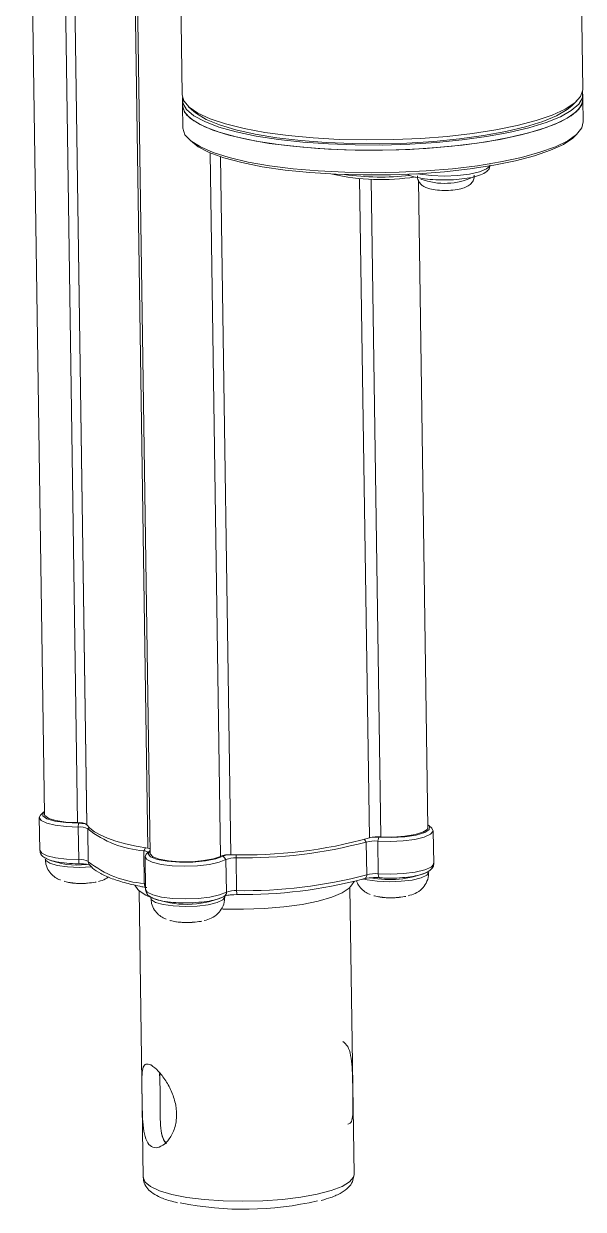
# Model space of a CAD drawing. Header units: millimetres. Extents: x -172 to 1209, y -709 to 1573.
# Drawn here: x 512.9 to 566, y 1121.9 to 1234.5 of the extents above; entities that cross this region are included whole.
import ezdxf

# ---------------------------------------------------------------- set-up
doc = ezdxf.new("R2010")
doc.units = ezdxf.units.MM

msp = doc.modelspace()

# ---------------------------------------------------------------- linework, layer by layer
at = {"color": 7, "linetype": 'Continuous', "lineweight": 15}
for p, q in [((565.96, 1228.25), (564.98, 1294.27)), ((526.99, 1293.71), (527.96, 1227.69)), ((512.92, 1292.69), (514.9, 1159.42)), ((522.95, 1289.16), (524.93, 1155.71)), ((565.97, 1227.28), (565.97, 1227.76)), ((527.97, 1227.2), (527.98, 1226.72)), ((527.98, 1226.72), (528.01, 1224.58)), ((528.57, 1226.58), (529.06, 1226.13)), ((564.91, 1226.66), (565.39, 1227.12)), ((566.01, 1225.14), (565.97, 1227.28)), ((551.27, 1158.16), (550.36, 1219.59)), ((514.4, 1159.12), (514.45, 1156.01)), ((514.81, 1159.64), (514.52, 1159.36)), ((518.12, 1158.59), (518.1, 1158.22)), ((518.14, 1155.12), (518.1, 1158.22)), ((518.92, 1158.44), (518.92, 1158.45)), ((519.05, 1154.93), (519, 1158.04)), ((551.65, 1158.11), (551.36, 1158.38)), ((551.82, 1154.77), (551.78, 1157.87)), ((545.46, 1153.69), (545.41, 1156.8)), ((546.51, 1156.89), (546.6, 1157.25)), ((546.55, 1153.78), (546.51, 1156.89)), ((524.36, 1152.87), (524.32, 1155.97)), ((524.84, 1155.92), (524.55, 1155.64)), ((531.83, 1155.46), (532.11, 1155.14)), ((524.43, 1155.41), (524.48, 1152.3)), ((532.15, 1152.04), (532.11, 1155.14)), ((533.12, 1152.19), (533.07, 1155.3)), ((516.77, 1153.07), (516.81, 1153.05)), ((516.83, 1153.05), (516.81, 1153.05)), ((518.87, 1152.89), (518.88, 1152.89)), ((518.88, 1152.89), (518.98, 1152.9)), ((519.69, 1152.98), (519.79, 1153)), ((519.78, 1153), (519.79, 1153)), ((523.45, 1152.71), (523.76, 1152.3)), ((523.86, 1152.19), (524.26, 1124.96)), ((544.26, 1125.25), (543.85, 1152.48)), ((543.95, 1152.6), (544.26, 1153.04)), ((524.99, 1151.52), (524.5, 1151.74)), ((531.99, 1151.57), (531.99, 1151.66)), ((532.86, 1151.8), (533.14, 1151.81)), ((546.14, 1151.7), (546.19, 1151.68)), ((546.21, 1151.68), (546.19, 1151.68)), ((548.24, 1151.52), (548.25, 1151.52)), ((548.25, 1151.52), (548.36, 1151.53)), ((549.06, 1151.62), (549.16, 1151.63)), ((549.16, 1151.63), (549.16, 1151.63)), ((526.79, 1149.35), (526.84, 1149.33)), ((526.86, 1149.33), (526.84, 1149.33)), ((528.89, 1149.17), (528.9, 1149.18)), ((528.9, 1149.18), (529.01, 1149.18)), ((529.71, 1149.27), (529.82, 1149.29)), ((529.81, 1149.28), (529.82, 1149.29)), ((525.81, 1134.83), (525.81, 1134.76)), ((525.87, 1130.7), (525.88, 1130.66)), ((544.26, 1125.21), (544.26, 1125.25))]:
    msp.add_line(p, q, dxfattribs=at)
at = {"color": 8, "linetype": 'Continuous', "lineweight": 15}
for p, q in [((516.06, 1291.53), (518.04, 1158.64)), ((516.95, 1291.2), (518.92, 1158.45)), ((516.96, 1291.2), (518.92, 1158.44)), ((522.73, 1289.2), (524.71, 1156.2)), ((530.6, 1222.2), (531.59, 1155.44)), ((531.59, 1221.83), (532.57, 1155.59)), ((544.79, 1219.76), (545.72, 1157.19)), ((545.87, 1219.7), (546.79, 1157.29)), ((519.13, 1158.18), (519, 1158.04)), ((545.24, 1157.04), (545.41, 1156.8)), ((524.46, 1156.24), (524.32, 1155.97)), ((533.08, 1155.59), (533.07, 1155.3)), ((524.36, 1152.87), (524.47, 1152.85))]:
    msp.add_line(p, q, dxfattribs=at)
at = {"color": 7, "linetype": 'Continuous', "lineweight": 15, "flags": 128}
for points in [[(527.96, 1227.69), (528.11, 1227.14), (528.61, 1226.54), (529.44, 1225.97), (530.61, 1225.43), (532.08, 1224.94), (533.82, 1224.5), (535.81, 1224.13), (538.01, 1223.84), (540.37, 1223.62), (542.86, 1223.48), (545.43, 1223.42), (548.02, 1223.45), (550.59, 1223.56), (553.1, 1223.76), (555.49, 1224.03), (557.72, 1224.38), (559.75, 1224.79), (561.55, 1225.26), (563.07, 1225.78), (564.29, 1226.35), (565.19, 1226.94), (565.75, 1227.56), (565.96, 1228.18), (565.96, 1228.25)], [(528, 1227.44), (528.01, 1226.91), (528.37, 1226.3), (529.06, 1225.71), (530.09, 1225.16), (531.44, 1224.65), (533.07, 1224.19), (534.97, 1223.79), (537.09, 1223.47), (539.39, 1223.21), (541.83, 1223.04), (544.37, 1222.95), (546.95, 1222.94), (549.54, 1223.02), (552.08, 1223.18), (554.52, 1223.42), (556.83, 1223.74), (558.95, 1224.12)], [(558.95, 1224.12), (560.84, 1224.57), (562.48, 1225.08), (563.83, 1225.63), (564.87, 1226.21), (565.57, 1226.82), (565.92, 1227.43), (565.94, 1228.01)], [(565.97, 1227.28), (565.83, 1226.7), (565.33, 1226.08), (564.49, 1225.48), (563.33, 1224.91), (561.86, 1224.38), (560.12, 1223.9), (558.12, 1223.48), (555.93, 1223.12), (553.56, 1222.83), (551.07, 1222.62), (548.51, 1222.49), (545.92, 1222.45), (543.34, 1222.49), (540.84, 1222.61), (538.45, 1222.82), (536.21, 1223.1), (534.18, 1223.46), (532.39, 1223.88), (530.87, 1224.36), (529.65, 1224.89), (528.75, 1225.46), (528.19, 1226.06), (527.98, 1226.68), (527.98, 1226.72)], [(527.98, 1226.72), (528.02, 1226.43), (528.37, 1225.82), (529.07, 1225.23), (530.1, 1224.67), (531.45, 1224.16), (533.08, 1223.71), (534.98, 1223.31), (537.09, 1222.98), (539.39, 1222.73), (541.84, 1222.55), (544.37, 1222.46), (546.96, 1222.45), (549.55, 1222.53), (552.09, 1222.69), (554.53, 1222.94), (556.83, 1223.25), (558.95, 1223.64)], [(564.91, 1226.66), (564.48, 1226.3), (563.48, 1225.72), (562.16, 1225.17), (560.54, 1224.67), (558.66, 1224.22), (556.55, 1223.83), (554.25, 1223.52), (551.82, 1223.28), (549.28, 1223.13), (546.71, 1223.06), (544.14, 1223.07), (541.62, 1223.17), (539.21, 1223.36), (536.95, 1223.63), (534.88, 1223.97), (533.05, 1224.38), (531.49, 1224.85), (530.23, 1225.37), (529.3, 1225.93), (529.06, 1226.13)], [(558.95, 1223.64), (560.85, 1224.09), (562.49, 1224.59), (563.84, 1225.14), (564.87, 1225.72), (565.57, 1226.33), (565.93, 1226.95), (565.97, 1227.28)], [(528.01, 1224.58), (528.01, 1224.54), (528.22, 1223.92), (528.78, 1223.33), (529.68, 1222.76), (530.9, 1222.23), (532.42, 1221.75), (534.21, 1221.32), (536.25, 1220.97), (538.48, 1220.68), (540.87, 1220.48), (543.37, 1220.35), (545.95, 1220.31), (548.54, 1220.36), (551.1, 1220.48), (553.59, 1220.69), (555.96, 1220.98), (558.16, 1221.34), (560.15, 1221.76), (561.89, 1222.25), (563.36, 1222.78), (564.53, 1223.35), (565.36, 1223.95), (565.86, 1224.56), (566.01, 1225.14)], [(565.29, 1223.88), (565, 1223.6), (564.12, 1223), (562.9, 1222.44), (561.38, 1221.91), (559.57, 1221.43), (557.52, 1221.02), (555.26, 1220.67), (552.85, 1220.4), (550.32, 1220.22), (547.73, 1220.11), (545.12, 1220.1), (542.55, 1220.17), (540.07, 1220.32), (537.72, 1220.56), (535.55, 1220.88), (533.61, 1221.27), (531.92, 1221.72), (530.53, 1222.23), (529.46, 1222.78), (528.74, 1223.37), (528.74, 1223.37)], [(518.1, 1158.22), (516.94, 1158.27), (515.91, 1158.4), (515.1, 1158.6), (514.58, 1158.84), (514.4, 1159.12), (514.52, 1159.36)], [(514.89, 1159.71), (514.76, 1159.58), (514.74, 1159.29), (515.13, 1159.01), (515.88, 1158.79), (516.92, 1158.64), (518.12, 1158.59)], [(518.04, 1158.64), (516.93, 1158.69), (515.98, 1158.83), (515.29, 1159.04), (514.94, 1159.3), (514.9, 1159.42)], [(524.71, 1156.2), (523.6, 1156.4), (522.58, 1156.64), (521.67, 1156.89), (520.87, 1157.17), (520.19, 1157.47), (519.63, 1157.78), (519.21, 1158.1), (518.92, 1158.44)], [(551.65, 1158.11), (551.65, 1158.1), (551.77, 1157.82), (551.52, 1157.53), (550.91, 1157.26), (550.02, 1157.05), (548.92, 1156.91), (547.71, 1156.86), (546.51, 1156.89)], [(546.6, 1157.25), (547.84, 1157.22), (549.07, 1157.3), (550.15, 1157.46), (550.96, 1157.7), (551.4, 1157.99), (551.43, 1158.29), (551.27, 1158.44)], [(551.27, 1158.16), (551.2, 1157.99), (550.79, 1157.73), (550.06, 1157.5), (549.07, 1157.35), (547.94, 1157.27), (546.79, 1157.29)], [(524.69, 1155.78), (524.69, 1155.79), (524.68, 1155.82), (524.65, 1155.86), (524.6, 1155.89), (524.52, 1155.92), (524.43, 1155.95), (524.32, 1155.97)], [(532.11, 1155.14), (531.46, 1154.89), (530.54, 1154.68), (529.41, 1154.55), (528.2, 1154.51), (527.01, 1154.55), (525.95, 1154.68), (525.12, 1154.88), (524.6, 1155.14), (524.43, 1155.43), (524.55, 1155.64)], [(524.92, 1155.99), (524.73, 1155.69), (524.96, 1155.4), (525.59, 1155.15), (526.54, 1154.97), (527.71, 1154.88), (528.97, 1154.89), (530.16, 1155), (531.15, 1155.2), (531.83, 1155.46)], [(531.59, 1155.44), (530.93, 1155.21), (529.99, 1155.03), (528.89, 1154.93), (527.74, 1154.93), (526.66, 1155.01), (525.77, 1155.17), (525.17, 1155.4), (524.93, 1155.67), (524.93, 1155.71)], [(518.14, 1155.12), (518.15, 1155.02), (518.15, 1154.94), (518.15, 1154.87), (518.16, 1154.81), (518.17, 1154.77), (518.17, 1154.74), (518.18, 1154.74), (518.19, 1154.75)], [(546.72, 1153.41), (546.69, 1153.4), (546.66, 1153.41), (546.63, 1153.43), (546.6, 1153.47), (546.58, 1153.53), (546.57, 1153.61), (546.56, 1153.69), (546.55, 1153.78)], [(524.5, 1151.74), (523.87, 1152.17), (523.76, 1152.3)], [(543.95, 1152.6), (543.79, 1152.42), (543.14, 1151.97), (542.16, 1151.56), (540.87, 1151.19), (539.33, 1150.88), (537.6, 1150.64), (535.72, 1150.49), (533.78, 1150.42), (531.84, 1150.44), (531.66, 1150.45)], [(533.15, 1151.83), (533.14, 1151.81), (533.14, 1151.81)]]:
    msp.add_lwpolyline(points, dxfattribs=at)
at = {"color": 8, "linetype": 'Continuous', "lineweight": 15, "flags": 128}
for points in [[(550.2, 1220.21), (550.49, 1220.16), (551.61, 1220.04), (552.84, 1220), (554.08, 1220.05), (555.22, 1220.19), (556.17, 1220.4), (556.82, 1220.67), (557.13, 1220.95)], [(514.45, 1156.01), (514.63, 1155.74), (515.15, 1155.49), (515.95, 1155.29), (516.98, 1155.16), (518.14, 1155.12)], [(519.36, 1154.43), (519.35, 1154.43), (518.2, 1154.39), (517.08, 1154.44), (516.11, 1154.58), (515.4, 1154.78), (515.02, 1155.04), (514.96, 1155.18)], [(546.55, 1153.78), (547.76, 1153.75), (548.96, 1153.81), (550.07, 1153.95), (550.96, 1154.16), (551.56, 1154.42), (551.82, 1154.71), (551.82, 1154.77)], [(551.34, 1153.91), (551.16, 1153.64), (550.62, 1153.39), (549.78, 1153.19), (548.73, 1153.07), (547.58, 1153.03), (546.46, 1153.07), (545.49, 1153.21), (545.14, 1153.29)], [(524.48, 1152.3), (524.64, 1152.03), (525.16, 1151.78), (525.99, 1151.57), (527.05, 1151.45), (528.25, 1151.4), (529.46, 1151.45), (530.58, 1151.58), (531.51, 1151.78), (532.15, 1152.04)], [(531.99, 1151.57), (531.81, 1151.3), (531.27, 1151.05), (530.43, 1150.85), (529.38, 1150.72), (528.23, 1150.68), (527.11, 1150.73), (526.14, 1150.86), (525.42, 1151.07), (525.04, 1151.32), (524.99, 1151.46)], [(524.26, 1124.96), (524.43, 1124.53), (524.95, 1124.1), (525.81, 1123.71), (526.98, 1123.36), (528.41, 1123.08), (530.05, 1122.88), (531.84, 1122.75), (533.72, 1122.71), (535.62, 1122.76), (537.47, 1122.89), (539.2, 1123.1), (540.76, 1123.38), (542.08, 1123.72), (543.12, 1124.12), (543.84, 1124.55), (544.21, 1125), (544.26, 1125.21)]]:
    msp.add_lwpolyline(points, dxfattribs=at)
at = {"color": 7, "linetype": 'Continuous', "lineweight": 15}
for centre, radius, start, end in [((546.83, 1240.56), 20.9, 257.2226, 278.8468), ((546.73, 1244.21), 24.31, 262.0056, 276.628), ((518.19, 1157.22), 1.42, 59.3727, 96.4431), ((518.26, 1156.69), 1.54, 61.1134, 96.1155), ((518.13, 1154.21), 4.37, 81.6232, 90.1523), ((525.01, 1165.63), 9.68, 231.6117, 265.8774), ((533.78, 1200.61), 45.04, 268.4649, 285.3761), ((533.81, 1200.79), 45.5, 269.069, 284.772), ((546.24, 1153.54), 3.36, 85.3623, 104.1973), ((546.55, 1154.05), 3.25, 85.7476, 104.902), ((546.26, 1151.97), 5.29, 86.3228, 92.6007), ((524.49, 1154.79), 1.43, 72.6126, 81.2982), ((532.44, 1153.11), 2.49, 87.1464, 110.1696), ((532.41, 1154.32), 1.28, 100.7768, 117.046), ((517.97, 1161.83), 7.22, 246.775, 277.3397), ((518.31, 1153.59), 1.54, 61.1134, 96.1155), ((525.06, 1162.52), 9.68, 231.6117, 265.8774), ((532.96, 1152.97), 2.33, 87.2225, 111.426), ((533.86, 1197.68), 45.5, 269.069, 284.772), ((533.86, 1195.8), 43.98, 269.0689, 284.7721), ((545.11, 1153.63), 0.357, 265.3734, 9.5568), ((546.31, 1148.39), 5.04, 85.3628, 104.1962), ((546.28, 1150.44), 3.36, 85.3623, 104.1973), ((547.64, 1162.78), 9.54, 259.1948, 291.6288), ((518.35, 1159.48), 6.61, 256.7289, 274.4786), ((518.39, 1159.86), 7, 260.0895, 272.4618), ((518.65, 1153.93), 1.06, 272.3366, 281.8663), ((518.52, 1159.62), 6.74, 273.8906, 279.9505), ((518.62, 1158.86), 5.97, 273.4998, 280.3413), ((533.01, 1149.86), 2.33, 87.2225, 111.426), ((528.38, 1159.82), 8.94, 248.7996, 292.5018), ((547.73, 1158.12), 6.61, 256.7288, 274.4787), ((547.77, 1158.49), 7, 260.0895, 272.4618), ((548.03, 1152.56), 1.06, 272.3271, 281.8733), ((547.9, 1158.26), 6.74, 273.8905, 279.9505), ((547.99, 1157.49), 5.97, 273.4997, 280.3414), ((528.38, 1155.77), 6.61, 256.7288, 274.4787), ((528.42, 1156.15), 7, 260.0895, 272.4618), ((528.68, 1150.21), 1.06, 272.3271, 281.8733), ((528.55, 1155.91), 6.74, 273.8905, 279.9505), ((533.85, 1152.61), 30.66, 258.5586, 283.105)]:
    msp.add_arc(centre, radius, start, end, dxfattribs=at)
at = {"color": 8, "linetype": 'Continuous', "lineweight": 15}
for centre, radius, start, end in [((552.84, 1225.74), 6.44, 249.6762, 295.3492), ((519.51, 1154.94), 0.464, 180.663, 217.6169), ((524.84, 1152.84), 0.474, 176.9633, 219.6154), ((535.21, 1152.14), 2.09, 178.3988, 188.8515), ((531.72, 1152.02), 0.435, 300.913, 2.6601)]:
    msp.add_arc(centre, radius, start, end, dxfattribs=at)
at = {"color": 7, "linetype": 'Continuous', "lineweight": 15}
for points, knots in [([(552.98, 1219.63), (553.12, 1219.63), (553.64, 1219.63), (554.51, 1219.71), (555.49, 1219.86), (556.3, 1220.1), (556.79, 1220.36), (557.13, 1220.7), (557.13, 1220.96), (557.13, 1221.05)], [0, 0, 0, 0, 0.068156, 0.248545, 0.429889, 0.614421, 0.808997, 0.929939, 1, 1, 1, 1]), ([(549.32, 1220.19), (549.37, 1220.16), (549.61, 1220), (550.21, 1219.85), (551.18, 1219.69), (552.14, 1219.62), (552.75, 1219.63), (552.98, 1219.63)], [0, 0, 0, 0, 0.076981, 0.338774, 0.597763, 0.846772, 1, 1, 1, 1]), ([(550.28, 1220.01), (550.28, 1220.01), (550.25, 1219.86), (550.34, 1219.58), (550.54, 1219.26), (550.8, 1219.04), (550.99, 1218.95), (551.08, 1218.9)], [0, 0, 0, 0, 0.000447, 0.285892, 0.522954, 0.755178, 1, 1, 1, 1]), ([(551.08, 1218.9), (551.2, 1218.86), (551.52, 1218.74), (552.15, 1218.65), (553.01, 1218.61), (553.87, 1218.67), (554.56, 1218.81), (555.06, 1219.01), (555.43, 1219.33), (555.65, 1219.7), (555.66, 1219.96), (555.66, 1220.07)], [0, 0, 0, 0, 0.080293, 0.221906, 0.367373, 0.507448, 0.652734, 0.774183, 0.864462, 0.94005, 1, 1, 1, 1]), ([(514.47, 1156.03), (514.48, 1155.92), (514.49, 1155.68), (514.76, 1155.4), (515.15, 1155.16), (515.79, 1154.96), (516.72, 1154.8), (517.57, 1154.74), (518.06, 1154.74), (518.18, 1154.74)], [0, 0, 0, 0, 0.08686, 0.195129, 0.334514, 0.533833, 0.738375, 0.933951, 1, 1, 1, 1]), ([(514.99, 1155.18), (515, 1155.01), (515, 1154.62), (515.27, 1154.06), (515.67, 1153.6), (516.07, 1153.32), (516.31, 1153.23), (516.4, 1153.2)], [0, 0, 0, 0, 0.183714, 0.4436467, 0.6677743, 0.8814632, 1, 1, 1, 1]), ([(518.18, 1154.74), (518.29, 1154.73), (518.55, 1154.73), (518.88, 1154.69), (519.11, 1154.64), (519.21, 1154.6), (519.21, 1154.59), (519.17, 1154.62), (519.15, 1154.65), (519.15, 1154.66)], [0, 0, 0, 0, 0.179352, 0.438651, 0.635323, 0.77655, 0.882406, 0.979608, 1, 1, 1, 1]), ([(519.15, 1154.66), (519.24, 1154.55), (519.52, 1154.23), (520.2, 1153.78), (521.26, 1153.31), (522.59, 1152.9), (523.74, 1152.63), (524.43, 1152.5), (524.59, 1152.47)], [0, 0, 0, 0, 0.110542, 0.315543, 0.531191, 0.744155, 0.941743, 1, 1, 1, 1]), ([(546.68, 1153.4), (546.86, 1153.39), (547.39, 1153.36), (548.32, 1153.37), (549.38, 1153.46), (550.33, 1153.62), (551.1, 1153.86), (551.55, 1154.13), (551.84, 1154.52), (551.8, 1154.73), (551.79, 1154.78)], [0, 0, 0, 0, 0.079352, 0.231685, 0.384451, 0.538196, 0.695253, 0.863506, 0.964976, 1, 1, 1, 1]), ([(520.02, 1153.06), (520.25, 1153.12), (520.58, 1153.2), (520.86, 1153.41), (520.95, 1153.48)], [0, 0, 0, 0, 0.692264, 1, 1, 1, 1]), ([(549.4, 1151.69), (549.62, 1151.76), (550.08, 1151.89), (550.69, 1152.31), (551.13, 1152.9), (551.35, 1153.47), (551.31, 1153.82), (551.3, 1153.92)], [0, 0, 0, 0, 0.233519, 0.480604, 0.684106, 0.910045, 1, 1, 1, 1]), ([(524.49, 1152.27), (524.52, 1152.14), (524.57, 1151.87), (524.88, 1151.61), (525.33, 1151.38), (526.07, 1151.19), (527.05, 1151.05), (527.76, 1151.03), (528.1, 1151.02)], [0, 0, 0, 0, 0.1116711, 0.2277111, 0.3867994, 0.6069999, 0.8141445, 1, 1, 1, 1]), ([(544.48, 1153.14), (544.54, 1152.98), (544.67, 1152.64), (545.05, 1152.24), (545.44, 1151.96), (545.69, 1151.86), (545.78, 1151.83)], [0, 0, 0, 0, 0.249109, 0.551609, 0.840016, 1, 1, 1, 1]), ([(525.02, 1151.46), (525.02, 1151.3), (525.02, 1150.9), (525.29, 1150.35), (525.7, 1149.89), (526.09, 1149.61), (526.34, 1149.51), (526.43, 1149.48)], [0, 0, 0, 0, 0.183709, 0.443644, 0.667775, 0.881463, 1, 1, 1, 1]), ([(528.1, 1151.02), (528.12, 1151.02), (528.5, 1151.01), (529.28, 1151.05), (530.31, 1151.15), (531.2, 1151.33), (531.7, 1151.51), (531.91, 1151.63), (531.94, 1151.64)], [0, 0, 0, 0, 0.017384, 0.251275, 0.485526, 0.721952, 0.96271, 1, 1, 1, 1]), ([(530.05, 1149.35), (530.27, 1149.41), (530.73, 1149.54), (531.34, 1149.96), (531.78, 1150.56), (532, 1151.12), (531.96, 1151.47), (531.95, 1151.57)], [0, 0, 0, 0, 0.233519, 0.480604, 0.684106, 0.910045, 1, 1, 1, 1]), ([(531.94, 1151.64), (531.96, 1151.65), (531.99, 1151.67), (532.16, 1151.72), (532.42, 1151.77), (532.69, 1151.8), (532.85, 1151.8), (532.86, 1151.8)], [0, 0, 0, 0, 0.190329, 0.385126, 0.647581, 0.961175, 1, 1, 1, 1]), ([(543.21, 1137.86), (543.37, 1137.73), (543.69, 1137.46), (543.96, 1136.58), (544.09, 1135.42), (544.13, 1134.07), (544.15, 1132.73), (544.16, 1131.58), (544.13, 1130.7), (544.01, 1130.12), (543.78, 1130.07), (543.68, 1130.04)], [0, 0, 0, 0, 0.110992, 0.2218, 0.337374, 0.458014, 0.573102, 0.680243, 0.789638, 0.907479, 1, 1, 1, 1]), ([(524.97, 1135.65), (524.8, 1135.7), (524.48, 1135.81), (524.23, 1135.47), (524.13, 1134.77), (524.13, 1133.71), (524.15, 1132.43), (524.17, 1131.13), (524.23, 1129.89), (524.4, 1128.8), (524.76, 1128.04), (525.3, 1127.73), (525.95, 1127.86), (526.61, 1128.4), (527.18, 1129.32), (527.47, 1130.53), (527.39, 1131.83), (527.01, 1133.07), (526.4, 1134.2), (525.68, 1135.11), (525.2, 1135.52), (524.99, 1135.64), (524.97, 1135.65)], [0, 0, 0, 0, 0.050887, 0.101691, 0.154678, 0.209989, 0.262755, 0.311876, 0.362031, 0.416059, 0.471112, 0.522893, 0.572372, 0.62339, 0.677768, 0.732622, 0.783523, 0.83245, 0.884192, 0.939281, 0.993247, 1, 1, 1, 1]), ([(525.82, 1134.88), (525.82, 1134.82), (525.81, 1134.5), (525.87, 1133.6), (525.88, 1132.33), (525.87, 1131.06), (525.88, 1129.87), (526.03, 1128.84), (526.28, 1128.32), (526.46, 1128.19), (526.47, 1128.18)], [0, 0, 0, 0, 0.039673, 0.21033, 0.364968, 0.506991, 0.658643, 0.826895, 0.994778, 1, 1, 1, 1]), ([(526.4, 1128.29), (526.29, 1128.43), (526.06, 1128.74), (525.9, 1129.64), (525.86, 1130.85), (525.88, 1132.23), (525.87, 1133.51), (525.82, 1134.36), (525.82, 1134.68), (525.82, 1134.76)], [0, 0, 0, 0, 0.124806, 0.283322, 0.456559, 0.636353, 0.799299, 0.948938, 1, 1, 1, 1]), ([(541.15, 1122.79), (541.46, 1122.88), (542.19, 1123.08), (543.04, 1123.48), (543.69, 1123.95), (544.14, 1124.5), (544.21, 1124.94), (544.24, 1125.14)], [0, 0, 0, 0, 0.191561, 0.450008, 0.681594, 0.853114, 1, 1, 1, 1]), ([(524.3, 1124.96), (524.29, 1124.84), (524.28, 1124.49), (524.58, 1123.98), (525.05, 1123.52), (525.76, 1123.11), (526.57, 1122.79), (527.27, 1122.63), (527.51, 1122.57)], [0, 0, 0, 0, 0.085429, 0.242041, 0.405178, 0.608189, 0.862609, 1, 1, 1, 1])]:
    msp.add_open_spline(points, degree=3, knots=knots, dxfattribs=at)

doc.saveas('drawing.dxf')
